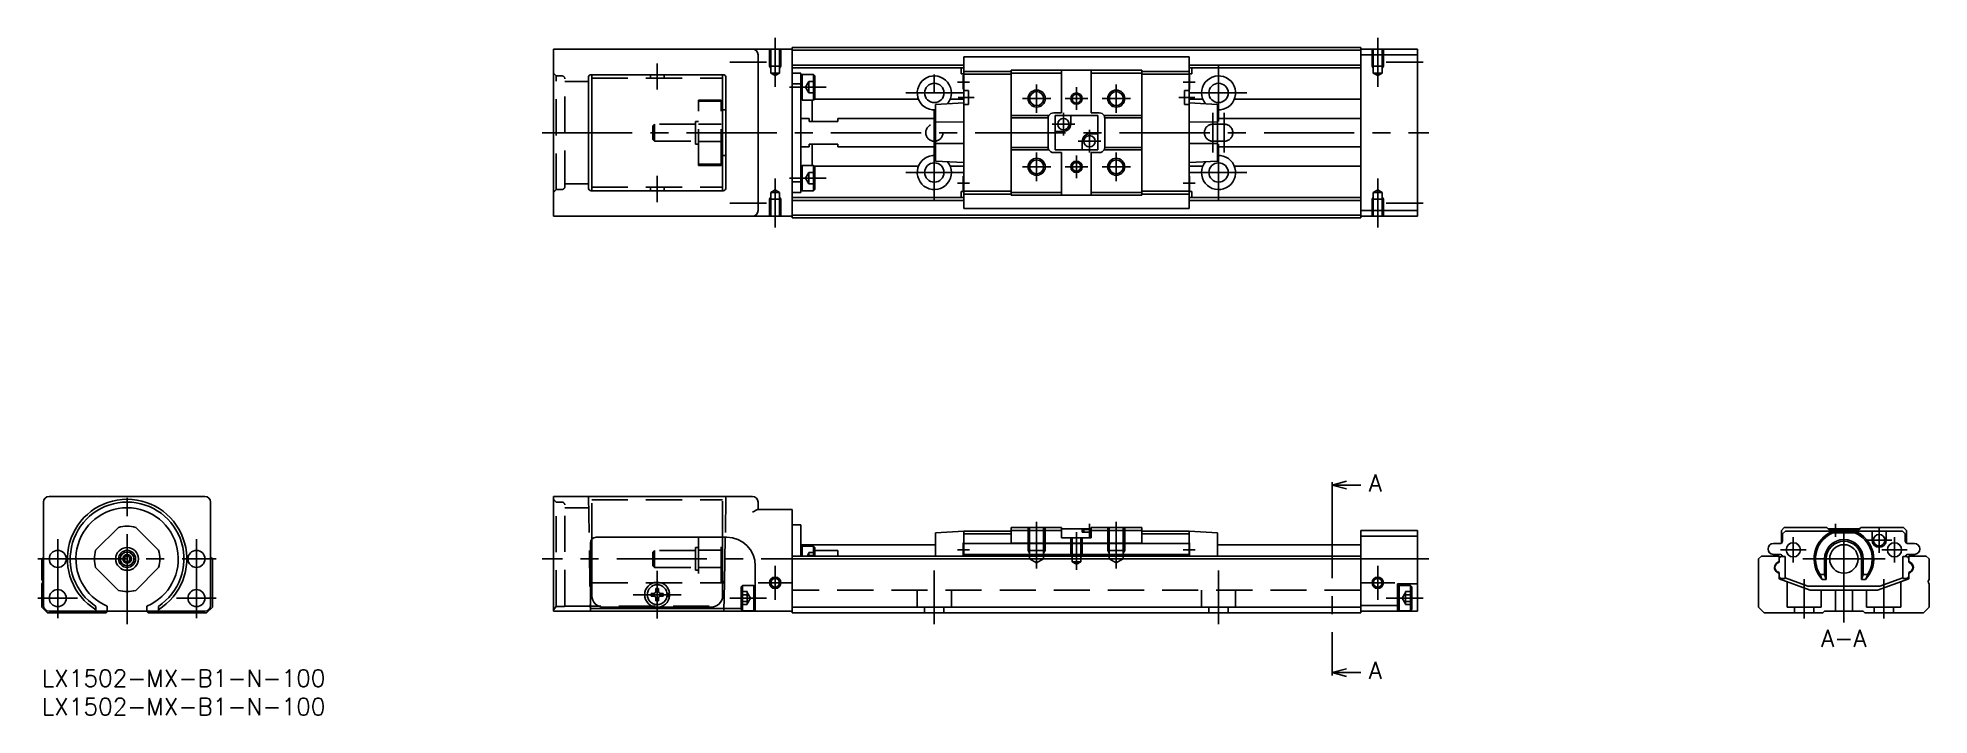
# Model space of a CAD drawing. Extents: x -1 to 332, y -8 to 111.
import ezdxf

# ---------------------------------------------------------------- set-up
doc = ezdxf.new("R2010")
doc.units = 0
doc.header["$LTSCALE"] = 0.5
doc.linetypes.add('CENTER', pattern=[50.8, 31.75, -6.35, 6.35, -6.35])
doc.linetypes.add('DASHED', pattern=[19.05, 12.7, -6.35])
for name, color, linetype in [('MSM_CENTER', 1, 'CENTER'), ('MSM_CONTINUOUS', 7, 'CONTINUOUS'), ('MSM_DASHED', 4, 'DASHED'), ('MSM_NARROW', 5, 'CONTINUOUS'), ('MSM_PART_NUMBER', 7, 'CONTINUOUS')]:
    doc.layers.add(name, color=color, linetype=linetype)
doc.styles.get("Standard").update_dxf_attribs({"font": 'txt.shx', "height": 3, "bigfont": 'bigfont.shx'})

# ---------------------------------------------------------------- blocks, each defined once
blk = doc.blocks.new('*U22')
at = {"layer": 'MSM_PART_NUMBER'}
blk.add_text('LX1502-MX-B1-N-100', height=3, dxfattribs=at).set_placement((0, -3))
blk = doc.blocks.new('*U23')
at = {"layer": 'MSM_PART_NUMBER'}
blk.add_text('LX1502-MX-B1-N-100', height=3, dxfattribs=at).set_placement((0, -8))

msp = doc.modelspace()

# ---------------------------------------------------------------- linework, layer by layer
at = {"layer": 'MSM_CENTER'}
for p, q in [((129, 111.2), (129, 102.55)), ((235, 111.2), (235, 102.55)), ((108.25, 102.1), (108.25, 106.7)), ((121, 106.9), (127.5, 106.9)), ((157, 82.5), (157, 106.5)), ((207, 96.5), (207, 106.5)), ((236.5, 106.9), (243, 106.9)), ((161.1, 103.4), (163.2, 103.4)), ((200.8, 103.4), (202.9, 103.4)), ((131.5, 102.5), (138, 102.5)), ((152, 101.5), (162, 101.5)), ((161.2, 100.7), (164, 100.7)), ((172.5, 100.5), (177.5, 100.5)), ((175, 98), (175, 103)), ((180, 100.5), (184, 100.5)), ((182, 98.5), (182, 102.5)), ((186.5, 100.5), (191.5, 100.5)), ((189, 98), (189, 103)), ((200, 100.7), (202.8, 100.7)), ((202, 101.5), (212, 101.5)), ((179.7, 94), (179.7, 98)), ((206, 98), (206, 91)), ((208, 98), (208, 91)), ((88, 94.5), (244, 94.5)), ((177.7, 96), (181.7, 96)), ((184.3, 91), (184.3, 95)), ((175, 86), (175, 91)), ((182, 86.5), (182, 90.5)), ((182.3, 93), (186.3, 93)), ((189, 86), (189, 91)), ((207, 82.5), (207, 92.5)), ((108.25, 86.9), (108.25, 82.3)), ((152, 87.5), (162, 87.5)), ((172.5, 88.5), (177.5, 88.5)), ((180, 88.5), (184, 88.5)), ((186.5, 88.5), (191.5, 88.5)), ((202, 87.5), (212, 87.5)), ((129, 77.8), (129, 86.45)), ((131.5, 86.5), (138, 86.5)), ((161.1, 85.6), (163.2, 85.6)), ((200.8, 85.6), (202.9, 85.6)), ((235, 77.8), (235, 86.45)), ((121, 82.1), (127.5, 82.1)), ((236.5, 82.1), (243, 82.1)), ((15, 8), (15, 32.5)), ((227, 32), (227, 0)), ((317, 8.3), (317, 26.8)), ((175, 17.79), (175, 26)), ((182, 17.55), (182, 24.2)), ((184.3, 25.7), (184.3, 23.2)), ((189, 17.79), (189, 26)), ((308.1, 18.85), (308.1, 23.35)), ((315.5, 25.7), (315.5, 23.4)), ((323.2, 20.55), (323.2, 25.05)), ((325.9, 18.85), (325.9, 23.35)), ((2.8, 9.1), (2.8, 23)), ((27.2, 9.1), (27.2, 23)), ((161.1, 21.1), (163.2, 21.1)), ((200.8, 21.1), (202.9, 21.1)), ((305.85, 21.1), (310.35, 21.1)), ((320.95, 22.8), (325.45, 22.8)), ((323.65, 21.1), (328.15, 21.1)), ((-0.7, 19.5), (30.7, 19.5)), ((244, 19.5), (88, 19.5)), ((108.25, 9), (108.25, 17.4)), ((129, 12.3), (129, 18.3)), ((157, 17.49), (157, 8)), ((207, 17.49), (207, 8)), ((235, 12.3), (235, 18.3)), ((309.75, 19.5), (324.25, 19.5)), ((126, 15.3), (132, 15.3)), ((232, 15.3), (238, 15.3)), ((310, 15.94), (310, 9)), ((324, 15.94), (324, 9)), ((-0.7, 12.6), (6.3, 12.6)), ((23.7, 12.6), (30.7, 12.6)), ((112.45, 13.2), (104.05, 13.2)), ((127.5, 12.6), (121, 12.6)), ((236.5, 12.6), (243, 12.6))]:
    msp.add_line(p, q, dxfattribs=at)
at = {"layer": 'MSM_CONTINUOUS'}
for p, q in [((90, 79.8), (90, 109.2)), ((90, 109.2), (132, 109.2)), ((126, 108.2), (126, 80.8)), ((132, 109.5), (232, 109.5)), ((132, 79.5), (132, 109.5)), ((232, 109), (132, 109)), ((201.8, 107.85), (162.2, 107.85)), ((162.2, 107.85), (162.2, 81.15)), ((201.8, 81.15), (201.8, 107.85)), ((232, 79.5), (232, 109.5)), ((232, 109.2), (242, 109.2)), ((242, 108.2), (232, 108.2)), ((242, 79.8), (242, 109.2)), ((96.15, 104.2), (96.15, 84.8)), ((119.85, 104.7), (96.65, 104.7)), ((96.75, 84.3), (96.75, 104.7)), ((96.75, 104.7), (119.75, 104.7)), ((119.75, 104.7), (119.75, 84.3)), ((120.35, 84.8), (120.35, 104.2)), ((132, 106.4), (162.2, 106.4)), ((162.2, 105.9), (132, 105.9)), ((133.5, 105), (132, 105)), ((133.5, 84), (133.5, 105)), ((133.5, 104.5), (133.75, 104.75)), ((133.75, 104.75), (133.75, 100.25)), ((135.75, 104.75), (133.75, 104.75)), ((135.75, 100.25), (135.75, 104.75)), ((135.75, 104.75), (136, 104.5)), ((136, 104.5), (136, 100.5)), ((161.7, 105.9), (161.7, 104.85)), ((162.2, 104.85), (161.7, 104.85)), ((162.1, 104.65), (162.1, 102.15)), ((162.2, 104.65), (162.1, 104.65)), ((170.5, 105.3), (162.2, 105.3)), ((170.5, 104.8), (162.2, 104.8)), ((170.5, 105.5), (170.5, 83.5)), ((193.5, 105.5), (170.5, 105.5)), ((179.4, 105), (170.5, 105)), ((179.4, 105.5), (179.4, 98)), ((184.6, 98), (184.6, 105.5)), ((193.5, 105), (184.6, 105)), ((193.5, 105.5), (193.5, 83.5)), ((201.8, 105.3), (193.5, 105.3)), ((201.8, 104.8), (193.5, 104.8)), ((201.8, 106.4), (232, 106.4)), ((232, 105.9), (201.8, 105.9)), ((202.3, 104.85), (201.8, 104.85)), ((201.9, 104.65), (201.8, 104.65)), ((201.9, 104.65), (201.9, 102.15)), ((202.3, 105.9), (202.3, 104.85)), ((132, 103.12), (133.5, 103.12)), ((133.75, 100.25), (133.5, 100.5)), ((135.75, 100.25), (133.75, 100.25)), ((135.5, 100.25), (135.5, 96.5)), ((136, 100.5), (135.75, 100.25)), ((154.21, 100.41), (136, 100.41)), ((162.2, 100.41), (159.79, 100.41)), ((162.1, 102.15), (162.2, 102.15)), ((163, 101.95), (162.2, 101.95)), ((163, 101.95), (163, 99.45)), ((201, 101.95), (201.8, 101.95)), ((201, 101.95), (201, 99.45)), ((201.8, 102.15), (201.9, 102.15)), ((204.21, 100.41), (201.8, 100.41)), ((232, 100.41), (209.79, 100.41)), ((120.35, 98.5), (119.75, 98.5)), ((135, 97), (133.5, 97)), ((135, 97), (135, 96.5)), ((135, 96.5), (140, 96.5)), ((157.2, 97), (140, 97)), ((140, 96.5), (140, 97)), ((162.2, 99.75), (157.2, 99.49)), ((157.2, 89.51), (157.2, 99.49)), ((162.2, 99.45), (163, 99.45)), ((177.13, 97.5), (170.5, 97.5)), ((177.01, 97.1), (170.5, 97.1)), ((177, 97), (177, 92)), ((179.4, 98), (178, 98)), ((185.75, 97.5), (178.25, 97.5)), ((178.25, 97.5), (178.25, 91.5)), ((181, 96), (181, 97.5)), ((186, 98), (184.6, 98)), ((185.75, 91.5), (185.75, 97.5)), ((193.5, 97.5), (186.87, 97.5)), ((193.5, 97.1), (186.99, 97.1)), ((187, 92), (187, 97)), ((201.8, 99.45), (201, 99.45)), ((206.8, 99.49), (201.8, 99.75)), ((206.8, 99.49), (206.8, 89.51)), ((232, 97), (206.8, 97)), ((162.2, 96.38), (157.2, 96.42)), ((178.25, 94.7), (179.7, 94.7)), ((185.75, 94.3), (184.3, 94.3)), ((206.8, 96.42), (201.8, 96.38)), ((119.75, 90.5), (120.35, 90.5)), ((133.5, 92), (135, 92)), ((140, 92.5), (135, 92.5)), ((135, 92.5), (135, 92)), ((135.5, 92.5), (135.5, 88.75)), ((140, 92), (140, 92.5)), ((140, 92), (157.2, 92)), ((157.2, 92.58), (162.2, 92.62)), ((177.01, 91.9), (170.5, 91.9)), ((177.13, 91.5), (170.5, 91.5)), ((178, 91), (179.4, 91)), ((178.25, 91.5), (185.75, 91.5)), ((179.4, 91), (179.4, 83.5)), ((183, 93), (183, 91.5)), ((184.6, 91), (186, 91)), ((184.6, 83.5), (184.6, 91)), ((193.5, 91.5), (186.87, 91.5)), ((193.5, 91.9), (186.99, 91.9)), ((201.8, 92.62), (206.8, 92.58)), ((206.8, 92), (232, 92)), ((133.75, 88.75), (133.5, 88.5)), ((133.75, 84.25), (133.75, 88.75)), ((135.75, 88.75), (133.75, 88.75)), ((136, 88.5), (135.75, 88.75)), ((135.75, 88.75), (135.75, 84.25)), ((154.21, 88.59), (135.91, 88.59)), ((136, 84.5), (136, 88.5)), ((157.2, 89.51), (162.2, 89.25)), ((162.2, 88.59), (159.79, 88.59)), ((162.1, 86.85), (162.1, 84.35)), ((162.2, 86.85), (162.1, 86.85)), ((201.8, 89.25), (206.8, 89.51)), ((204.21, 88.59), (201.8, 88.59)), ((201.9, 86.85), (201.8, 86.85)), ((201.9, 86.85), (201.9, 84.35)), ((232, 88.59), (209.79, 88.59)), ((119.85, 84.3), (96.65, 84.3)), ((96.75, 84.3), (119.75, 84.3)), ((133.5, 85.88), (132, 85.88)), ((132, 84), (133.5, 84)), ((133.5, 84.5), (133.75, 84.25)), ((135.75, 84.25), (133.75, 84.25)), ((135.75, 84.25), (136, 84.5)), ((161.7, 84.15), (161.7, 83.1)), ((162.2, 84.15), (161.7, 84.15)), ((162.1, 84.35), (162.2, 84.35)), ((170.5, 84.2), (162.2, 84.2)), ((170.5, 83.7), (162.2, 83.7)), ((179.4, 84), (170.5, 84)), ((193.5, 83.5), (170.5, 83.5)), ((193.5, 84), (184.6, 84)), ((201.8, 84.2), (193.5, 84.2)), ((201.8, 83.7), (193.5, 83.7)), ((201.8, 84.35), (201.9, 84.35)), ((202.3, 84.15), (201.8, 84.15)), ((202.3, 84.15), (202.3, 83.1)), ((132, 83.1), (162.2, 83.1)), ((162.2, 82.6), (132, 82.6)), ((132, 80), (232, 80)), ((162.2, 81.15), (201.8, 81.15)), ((201.8, 83.1), (232, 83.1)), ((232, 82.6), (201.8, 82.6)), ((232, 80.8), (242, 80.8)), ((132, 79.8), (90, 79.8)), ((232, 79.5), (132, 79.5)), ((242, 79.8), (232, 79.8)), ((28.7, 30.5), (1.3, 30.5)), ((90, 30.5), (125, 30.5)), ((90, 10.3), (90, 30.5)), ((227, 32.5), (229.5, 33.17)), ((227, 33), (227, 32)), ((229.5, 31.83), (227, 32.5)), ((227, 32.5), (232, 32.5)), ((0.3, 29.5), (0.3, 11.3)), ((29.7, 11.3), (29.7, 29.5)), ((125, 27.7), (125.87, 28.2)), ((125.87, 28.2), (132, 28.2)), ((126, 29.5), (126, 28.2)), ((132, 28.2), (132, 10)), ((9.46, 21.03), (13.47, 25.04)), ((16.53, 25.04), (20.54, 21.03)), ((120.5, 23.3), (97.5, 23.3)), ((119.75, 13), (119.75, 23.3)), ((120.09, 15.3), (120.23, 23.3)), ((133.5, 25.5), (132, 25.5)), ((133.5, 20), (133.5, 25.5)), ((157.2, 24.1), (162.2, 24.4)), ((157.2, 20), (157.2, 24.1)), ((170.5, 24.4), (162.2, 24.4)), ((162.2, 20), (162.2, 24.4)), ((170.5, 23.9), (162.2, 23.9)), ((170.5, 25), (170.5, 22.3)), ((179.4, 25), (170.5, 25)), ((179.4, 24.5), (170.5, 24.5)), ((179.4, 25), (179.4, 23.2)), ((179.4, 24.8), (184.6, 24.8)), ((183, 24.2), (183, 24.8)), ((183, 24.2), (184.6, 24.2)), ((183.3, 24.7), (183.3, 24.2)), ((184.6, 24.7), (183.3, 24.7)), ((184.6, 25), (184.6, 23.2)), ((193.5, 25), (184.6, 25)), ((193.5, 24.5), (184.6, 24.5)), ((193.5, 25), (193.5, 22.3)), ((201.8, 24.4), (193.5, 24.4)), ((201.8, 23.9), (193.5, 23.9)), ((201.8, 24.4), (206.8, 24.1)), ((201.8, 20), (201.8, 24.4)), ((206.8, 24.1), (206.8, 20)), ((232, 24.5), (242, 24.5)), ((232, 24.5), (232, 10)), ((242, 23.5), (232, 23.5)), ((242, 24.5), (242, 10.3)), ((306.5, 25), (306, 24.5)), ((306, 24.5), (306, 22.3)), ((306.7, 24.4), (306.2, 23.9)), ((306.2, 23.9), (306.2, 22.7)), ((314, 25), (306.5, 25)), ((327.3, 24.4), (306.7, 24.4)), ((314.4, 24.6), (314, 25)), ((314.2, 24.8), (319.8, 24.8)), ((319.6, 24.6), (314.4, 24.6)), ((316.5, 24.7), (314.5, 24.7)), ((314.5, 24.7), (314.5, 24.6)), ((315.12, 24.4), (315.08, 24.1)), ((315.08, 24.1), (318.92, 24.1)), ((316.5, 24.6), (316.5, 24.7)), ((316.8, 24.6), (316.8, 24.8)), ((318.92, 24.1), (318.88, 24.4)), ((320, 25), (319.6, 24.6)), ((327.5, 25), (320, 25)), ((321.95, 24.4), (321.95, 22.8)), ((324.45, 22.8), (324.45, 24.4)), ((327.8, 23.9), (327.3, 24.4)), ((328, 24.5), (327.5, 25)), ((327.8, 22.7), (327.8, 23.9)), ((328, 22.3), (328, 24.5)), ((96.5, 22.3), (96.5, 10.3)), ((96.75, 13), (96.75, 22.96)), ((132, 20), (232, 20)), ((157.2, 22), (133.5, 22)), ((133.75, 21.75), (133.5, 21.5)), ((133.75, 20), (133.75, 21.75)), ((135.75, 21.75), (133.75, 21.75)), ((135.75, 21.75), (135.75, 20)), ((136, 21.5), (135.75, 21.75)), ((136, 20), (136, 21.5)), ((140, 21), (136, 21)), ((140, 20), (140, 21)), ((162.2, 22.35), (162.1, 22.35)), ((162.1, 22.35), (162.1, 20)), ((201.8, 22.2), (162.2, 22.2)), ((201.8, 20.3), (162.2, 20.3)), ((193.5, 22.3), (170.5, 22.3)), ((179.4, 23.2), (184.6, 23.2)), ((201.9, 22.35), (201.8, 22.35)), ((201.9, 22.35), (201.9, 20)), ((232, 22), (206.8, 22)), ((302, 19.5), (302.5, 20)), ((302.5, 20), (305.6, 20)), ((305.7, 22.2), (304.6, 22.2)), ((304.6, 20.3), (305.7, 20.3)), ((305.6, 20), (305.6, 18.92)), ((329.4, 22.2), (328.3, 22.2)), ((328.3, 20.3), (329.4, 20.3)), ((328.4, 18.92), (328.4, 20)), ((328.4, 20), (331.5, 20)), ((331.5, 20), (332, 19.5)), ((0.3, 19.8), (0, 19.5)), ((0, 19.5), (0, 15.9)), ((13.47, 13.96), (9.46, 17.97)), ((20.54, 17.97), (16.53, 13.96)), ((30, 19.5), (29.7, 19.8)), ((30, 11), (30, 19.5)), ((125.5, 10.3), (125.5, 18.3)), ((232, 19.5), (132, 19.5)), ((302, 11), (302, 19.5)), ((305.29, 17.14), (305.6, 16.96)), ((305.6, 19.04), (305.35, 18.9)), ((305.6, 18.92), (305.39, 18.8)), ((305.39, 17.2), (305.6, 17.08)), ((305.6, 17.08), (305.6, 16)), ((306.65, 19.92), (306, 19.92)), ((306.65, 16.08), (306.65, 19.92)), ((312.82, 16.77), (313.59, 16.77)), ((313.59, 19.5), (313.59, 16.77)), ((313.59, 16.77), (313.9, 15.9)), ((313.9, 19.5), (313.9, 15.9)), ((320.1, 19.5), (320.1, 15.9)), ((320.1, 15.9), (320.41, 16.77)), ((320.41, 16.77), (320.41, 19.5)), ((320.41, 16.77), (321.18, 16.77)), ((327.35, 19.92), (327.35, 16.08)), ((328, 19.92), (327.35, 19.92)), ((328.65, 18.9), (328.4, 19.04)), ((328.61, 18.8), (328.4, 18.92)), ((328.4, 17.08), (328.61, 17.2)), ((328.4, 16.96), (328.71, 17.14)), ((328.4, 16), (328.4, 17.08)), ((332, 19.5), (332, 15.9)), ((0, 15.1), (0, 11)), ((96.5, 15.3), (96.75, 15.3)), ((107.68, 13.44), (107.17, 13.43)), ((107.91, 13.54), (107.68, 13.44)), ((107.91, 13.54), (108.01, 13.77)), ((108.01, 13.77), (108.02, 14.28)), ((108.49, 13.77), (108.48, 14.28)), ((108.59, 13.54), (108.49, 13.77)), ((108.59, 13.54), (108.82, 13.44)), ((108.82, 13.44), (109.33, 13.43)), ((110.44, 13.39), (109.99, 13.39)), ((119.75, 15.5), (120.09, 15.5)), ((119.75, 15.3), (120.09, 15.3)), ((123, 14.6), (123.25, 14.85)), ((123, 10.6), (123, 14.6)), ((123.25, 14.85), (123.25, 10.35)), ((123.25, 14.85), (125.25, 14.85)), ((125.25, 10.35), (125.25, 14.85)), ((125.25, 14.85), (125.5, 14.6)), ((238.5, 15.1), (242, 15.1)), ((238.5, 10.3), (238.5, 15.1)), ((238.75, 14.85), (238.5, 14.6)), ((240.75, 14.85), (238.75, 14.85)), ((238.75, 10.35), (238.75, 14.85)), ((240.75, 14.85), (240.75, 10.35)), ((241, 14.6), (240.75, 14.85)), ((241, 10.6), (241, 14.6)), ((305.6, 16), (311.09, 14)), ((306, 16.08), (306.65, 16.08)), ((306.65, 16.16), (310.67, 14.7)), ((310.67, 14.7), (323.33, 14.7)), ((311.09, 14), (322.91, 14)), ((313.18, 15.9), (313.9, 15.9)), ((320.1, 15.9), (320.82, 15.9)), ((322.91, 14), (328.4, 16)), ((323.33, 14.7), (327.35, 16.16)), ((327.35, 16.08), (328, 16.08)), ((332, 15.1), (332, 11)), ((0, 11), (1, 10)), ((1, 10), (11.3, 10)), ((1.3, 10.3), (28.7, 10.3)), ((9.5, 11.15), (9.5, 10.3)), ((11.3, 10), (11.6, 10.3)), ((11.5, 10.3), (11.5, 11.21)), ((18.4, 10.3), (18.7, 10)), ((18.5, 11.21), (18.5, 10.3)), ((18.7, 10), (29, 10)), ((20.5, 10.3), (20.5, 11.15)), ((29, 10), (30, 11)), ((132, 10.3), (90, 10.3)), ((96.5, 10.78), (123, 10.78)), ((98.75, 11), (117.75, 11)), ((107.68, 12.96), (107.17, 12.97)), ((107.91, 12.86), (107.68, 12.96)), ((107.91, 12.86), (108.01, 12.63)), ((108.01, 12.63), (108.02, 12.12)), ((108.49, 12.63), (108.48, 12.12)), ((108.59, 12.86), (108.49, 12.63)), ((108.59, 12.86), (108.82, 12.96)), ((108.82, 12.96), (109.33, 12.97)), ((110.43, 12.87), (109.97, 12.87)), ((110.44, 13.01), (109.99, 13.01)), ((123.25, 10.35), (123, 10.6)), ((123.25, 10.35), (125.25, 10.35)), ((125.5, 10.6), (125.25, 10.35)), ((132, 11), (232, 11)), ((232, 10), (132, 10)), ((232, 11.3), (238.5, 11.3)), ((242, 10.3), (232, 10.3)), ((238.5, 10.6), (238.75, 10.35)), ((240.75, 10.35), (238.75, 10.35)), ((240.75, 10.35), (241, 10.6)), ((303, 10), (302, 11)), ((313.3, 10), (303, 10)), ((313.6, 10.3), (313.3, 10)), ((320.4, 10.3), (313.6, 10.3)), ((320.7, 10), (320.4, 10.3)), ((331, 10), (320.7, 10)), ((332, 11), (331, 10)), ((227, -0.5), (229.5, 0.17)), ((227, 0), (227, -1)), ((229.5, -1.17), (227, -0.5)), ((227, -0.5), (232, -0.5))]:
    msp.add_line(p, q, dxfattribs=at)
for centre, radius in [((157, 101.5), 1.7), ((207, 101.5), 1.7), ((175, 100.5), 1.23), ((182, 100.5), 0.784), ((189, 100.5), 1.23), ((179.7, 96), 1), ((184.3, 93), 1), ((157, 87.5), 1.7), ((175, 88.5), 1.23), ((182, 88.5), 0.784), ((189, 88.5), 1.23), ((207, 87.5), 1.7), ((323.2, 22.8), 1), ((2.8, 19.5), 1.5), ((15, 19.5), 2), ((15, 19.5), 1.5), ((15, 19.5), 1.2), ((15, 19.5), 0.75), ((15, 19.5), 0.5), ((27.2, 19.5), 1.5), ((308.1, 21.1), 1.25), ((317, 19.5), 2.5), ((325.9, 21.1), 1.25), ((2.8, 12.6), 1.5), ((27.2, 12.6), 1.5), ((108.25, 13.2), 1.75), ((129, 15.3), 0.783), ((235, 15.3), 0.783)]:
    msp.add_circle(centre, radius, dxfattribs=at)
for centre, radius, start, end in [((125, 108.2), 1, 0, 90), ((96.65, 104.2), 0.5, 90, 180), ((119.85, 104.2), 0.5, 0, 90), ((157, 101.5), 3, 320.6816, 273.8226), ((207, 101.5), 3, 266.1774, 219.3184), ((178, 97), 1, 174.2608, 180), ((177.82, 97.06), 0.812, 147.1247, 177.1361), ((178, 97), 1, 90, 150), ((186, 97), 1, 30, 90), ((185.96, 96.99), 1.04, 6.2531, 29.4861), ((186, 97), 1, 0, 5.7392), ((179.7, 96), 1.3, 270, 0), ((184.3, 93), 1.3, 90, 180), ((157, 87.5), 3, 86.1774, 39.3184), ((178, 92), 1, 180, 185.7392), ((178.04, 92.01), 1.04, 186.2531, 209.4861), ((178, 92), 1, 210, 270), ((186, 92), 1, 270, 330), ((185.96, 92.01), 1.04, 330.5139, 353.7469), ((186, 92), 1, 354.2608, 0), ((207, 87.5), 3, 140.6816, 93.8226), ((96.65, 84.8), 0.5, 180, 270), ((119.85, 84.8), 0.5, 270, 0), ((125, 80.8), 1, 270, 0), ((1.3, 29.5), 1, 90, 180), ((15, 19.5), 10.5, 301.5881, 238.4119), ((28.7, 29.5), 1, 0, 90), ((125, 29.5), 1, 0, 90), ((15, 19.5), 10, 303.367, 236.633), ((15, 19.5), 9, 292.8854, 247.1146), ((15, 19.5), 5.75, 74.5918, 105.4082), ((97.5, 22.3), 1, 90, 180), ((120.5, 18.3), 5, 0, 90), ((317, 19.5), 5.25, 111.0395, 223.2918), ((317, 19.5), 4.99, 112.6594, 213.147), ((317, 19.5), 5.25, 316.7082, 68.9605), ((317, 19.5), 4.99, 326.853, 67.3406), ((15, 19.5), 5.75, 164.5918, 195.4082), ((15, 19.5), 5.75, 344.5918, 15.4082), ((304.6, 21.25), 0.95, 90, 270), ((305.7, 22.7), 0.5, 270, 0), ((305.7, 19.8), 0.5, 13.7095, 90), ((317, 19.5), 3.41, 0, 180), ((317, 19.5), 3.1, 0, 180), ((323.2, 22.8), 1.25, 180, 0), ((328.3, 22.7), 0.5, 180, 270), ((328.3, 19.8), 0.5, 90, 166.2905), ((329.4, 21.25), 0.95, 270, 90), ((305.87, 17.93), 1.1, 117.9629, 176.3253), ((305.87, 18.07), 1.1, 183.6747, 237.9629), ((305.87, 17.93), 1, 119.0004, 175.958), ((305.87, 18.07), 1, 184.042, 240.9996), ((306, 19.52), 0.4, 90, 180), ((318.36, 18.51), 5.8, 197.4754, 206.7933), ((316.67, 18.1), 4.7, 332.1148, 343.6165), ((328, 19.52), 0.4, 0, 90), ((328.13, 17.93), 1, 4.042, 60.9996), ((328.13, 18.07), 1, 299.0004, 355.958), ((328.13, 17.93), 1.1, 3.6747, 62.0371), ((328.13, 18.07), 1.1, 302.0371, 356.3253), ((-0.3, 15.5), 0.5, 306.8699, 53.1301), ((15, 19.5), 5.75, 254.5918, 285.4082), ((108.25, 13.2), 2.2, 5.0023, 354.9977), ((108.25, 13.2), 1.1, 167.8196, 192.1804), ((108.25, 13.2), 1.1, 77.8196, 102.1804), ((108.25, 13.2), 1.1, 347.8196, 12.1804), ((306, 16.48), 0.4, 180, 270), ((328, 16.48), 0.4, 270, 0), ((332.3, 15.5), 0.5, 126.8699, 233.1301), ((1.3, 11.3), 1, 180, 270), ((28.7, 11.3), 1, 270, 0), ((98.75, 13), 2, 180, 270), ((108.25, 13.2), 1.1, 257.8196, 282.1804), ((117.75, 13), 2, 270, 0)]:
    msp.add_arc(centre, radius, start, end, dxfattribs=at)
at = {"layer": 'MSM_DASHED'}
for p, q in [((128, 109.2), (128, 106.2)), ((128.22, 109.2), (128.22, 105)), ((129.78, 109.2), (129.78, 105)), ((130, 109.2), (130, 106.2)), ((234, 109.2), (234, 106.2)), ((234.22, 109.2), (234.22, 105)), ((235.78, 109.2), (235.78, 105)), ((236, 109.2), (236, 106.2)), ((90.5, 104.5), (90, 105)), ((90.5, 84.5), (90.5, 104.5)), ((90.5, 104.5), (91.5, 104.5)), ((92, 85), (92, 104)), ((96.18, 103.5), (92, 103.5)), ((96.75, 104.1), (119.75, 104.1)), ((107.05, 104.7), (107.05, 104.1)), ((109.45, 104.7), (109.45, 104.1)), ((128, 106.2), (130, 106.2)), ((128, 106.2), (128.22, 105.83)), ((128.22, 105), (129.78, 105)), ((128.22, 105), (129, 104.55)), ((129.78, 105), (129, 104.55)), ((130, 106.2), (129.78, 105.83)), ((134.32, 102.5), (134.9, 103.5)), ((134.9, 103.5), (134.9, 101.5)), ((134.9, 103.5), (136, 103.5)), ((234, 106.2), (236, 106.2)), ((234, 106.2), (234.22, 105.83)), ((234.22, 105), (235.78, 105)), ((234.22, 105), (235, 104.55)), ((235.78, 105), (235, 104.55)), ((236, 106.2), (235.78, 105.83)), ((115.5, 88.75), (115.5, 100.25)), ((119.5, 100.25), (115.5, 100.25)), ((119.5, 100.04), (115.5, 100.04)), ((119.5, 88.75), (119.5, 100.25)), ((134.9, 101.5), (134.32, 102.5)), ((136, 102.5), (134.9, 102.5)), ((134.9, 101.5), (136, 101.5)), ((115.5, 96.5), (115, 96.5)), ((115, 92.5), (115, 96.5)), ((119.75, 98.5), (119.5, 98.5)), ((107.8, 96), (107.5, 95.7)), ((107.5, 93.3), (107.5, 95.7)), ((107.5, 93.3), (107.8, 93)), ((115, 96), (107.8, 96)), ((107.8, 96), (107.8, 93)), ((115.5, 96.03), (119.5, 96.03)), ((206, 96), (208, 96)), ((107.8, 93), (115, 93)), ((115, 92.5), (115.5, 92.5)), ((119.5, 92.97), (115.5, 92.97)), ((119.5, 90.5), (119.75, 90.5)), ((206, 93), (208, 93)), ((115.5, 88.96), (119.5, 88.96)), ((115.5, 88.75), (119.5, 88.75)), ((134.9, 87.5), (134.32, 86.5)), ((134.9, 85.5), (134.9, 87.5)), ((134.9, 87.5), (136, 87.5)), ((90.5, 84.5), (90, 84)), ((90.5, 84.5), (91.5, 84.5)), ((96.18, 85.5), (92, 85.5)), ((96.75, 84.9), (119.75, 84.9)), ((107.05, 84.9), (107.05, 84.3)), ((109.45, 84.9), (109.45, 84.3)), ((128.22, 84), (129, 84.45)), ((128.22, 79.8), (128.22, 84)), ((128.22, 84), (129.78, 84)), ((129.78, 84), (129, 84.45)), ((129.78, 79.8), (129.78, 84)), ((134.32, 86.5), (134.9, 85.5)), ((136, 86.5), (134.9, 86.5)), ((134.9, 85.5), (136, 85.5)), ((234.22, 84), (235, 84.45)), ((234.22, 79.8), (234.22, 84)), ((234.22, 84), (235.78, 84)), ((235.78, 84), (235, 84.45)), ((235.78, 79.8), (235.78, 84)), ((128, 82.8), (128.22, 83.17)), ((128, 79.8), (128, 82.8)), ((128, 82.8), (130, 82.8)), ((130, 82.8), (129.78, 83.17)), ((130, 79.8), (130, 82.8)), ((234, 82.8), (234.22, 83.17)), ((234, 79.8), (234, 82.8)), ((234, 82.8), (236, 82.8)), ((236, 82.8), (235.78, 83.17)), ((236, 79.8), (236, 82.8)), ((90.5, 29.5), (90, 30)), ((96.15, 30.5), (96.5, 10.3)), ((96.75, 22.96), (96.75, 30.5)), ((119.75, 23.3), (119.75, 30.5)), ((120.35, 30.5), (120.23, 23.3)), ((90.5, 11.15), (90.5, 29.5)), ((90.5, 29.5), (91.5, 29.5)), ((92, 11.21), (92, 29)), ((96.18, 28.5), (92, 28.5)), ((96.75, 29.9), (119.75, 29.9)), ((115.5, 23.3), (115.5, 15.3)), ((119.5, 15.3), (119.5, 23.3)), ((173.5, 25), (173.5, 21)), ((173.77, 25), (173.77, 19.5)), ((176.23, 19.5), (176.23, 25)), ((176.5, 25), (176.5, 21)), ((187.5, 25), (187.5, 21)), ((187.77, 25), (187.77, 19.5)), ((190.23, 19.5), (190.23, 25)), ((190.5, 25), (190.5, 21)), ((107.8, 21), (107.5, 20.7)), ((107.5, 18.3), (107.5, 20.7)), ((115, 21), (107.8, 21)), ((107.8, 21), (107.8, 18)), ((115, 17.5), (115, 21.5)), ((115.5, 21.5), (115, 21.5)), ((115.5, 21.03), (119.5, 21.03)), ((134.9, 20.5), (134.61, 20)), ((134.9, 20), (134.9, 20.65)), ((134.9, 20.65), (136, 20.65)), ((136, 20.08), (134.9, 20.08)), ((173.5, 21), (176.5, 21)), ((173.5, 21), (173.77, 20.53)), ((176.5, 21), (176.23, 20.53)), ((181, 23.2), (181, 20.2)), ((181, 20.2), (183, 20.2)), ((181, 20.2), (181.22, 19.83)), ((181.22, 23.2), (181.22, 19)), ((182.78, 19), (182.78, 23.2)), ((183, 20.2), (182.78, 19.83)), ((183, 23.2), (183, 20.2)), ((190.5, 21), (187.5, 21)), ((187.5, 21), (187.77, 20.53)), ((190.5, 21), (190.23, 20.53)), ((107.5, 18.3), (107.8, 18)), ((107.8, 18), (115, 18)), ((115, 17.5), (115.5, 17.5)), ((119.5, 17.97), (115.5, 17.97)), ((173.77, 19.5), (175, 18.79)), ((175, 18.79), (176.23, 19.5)), ((181.22, 19), (182, 18.55)), ((181.22, 19), (182.78, 19)), ((182, 18.55), (182.78, 19)), ((187.77, 19.5), (189, 18.79)), ((189, 18.79), (190.23, 19.5)), ((96.75, 15.3), (119.75, 15.3)), ((119.5, 15.5), (119.75, 15.5)), ((120, 10.3), (120.09, 15.3)), ((124.1, 13.75), (123, 13.75)), ((124.1, 11.45), (124.1, 13.75)), ((124.1, 13.6), (124.68, 12.6)), ((232, 14), (132, 14)), ((154, 14), (154, 11)), ((160, 11), (160, 14)), ((204, 14), (204, 11)), ((210, 11), (210, 14)), ((239.9, 13.6), (239.32, 12.6)), ((239.9, 13.75), (241, 13.75)), ((239.9, 11.45), (239.9, 13.75)), ((307, 15.49), (307, 11)), ((313, 11), (313, 14)), ((315.5, 14), (315.5, 10.3)), ((318.5, 14), (318.5, 10.3)), ((321, 14), (321, 11)), ((327, 11), (327, 15.49)), ((90, 10.56), (90.5, 11.15)), ((91.94, 11.15), (90.5, 11.15)), ((92, 11.21), (120.02, 11.21)), ((123, 13.18), (124.1, 13.18)), ((123, 12.02), (124.1, 12.02)), ((124.1, 11.45), (123, 11.45)), ((124.68, 12.6), (124.1, 11.6)), ((155.3, 11), (155.3, 10)), ((158.7, 11), (158.7, 10)), ((205.3, 11), (205.3, 10)), ((208.7, 11), (208.7, 10)), ((239.32, 12.6), (239.9, 11.6)), ((241, 13.18), (239.9, 13.18)), ((241, 12.02), (239.9, 12.02)), ((239.9, 11.45), (241, 11.45)), ((307, 11), (313, 11)), ((308.3, 11), (308.3, 10)), ((311.7, 11), (311.7, 10)), ((321, 11), (327, 11)), ((322.3, 11), (322.3, 10)), ((325.7, 10), (325.7, 11))]:
    msp.add_line(p, q, dxfattribs=at)
msp.add_circle((157, 94.5), 1.5, dxfattribs=at)
for centre, radius, start, end in [((91.5, 104), 0.5, 0, 90), ((206, 94.5), 1.5, 90, 270), ((208, 94.5), 1.5, 270, 90), ((91.5, 85), 0.5, 270, 0), ((91.5, 29), 0.5, 0, 90), ((91.94, 11.21), 0.0601, 270, 0)]:
    msp.add_arc(centre, radius, start, end, dxfattribs=at)
at = {"layer": 'MSM_NARROW'}
for centre, radius in [((175, 100.5), 1.5), ((182, 100.5), 1), ((189, 100.5), 1.5), ((175, 88.5), 1.5), ((189, 88.5), 1.5), ((182, 88.5), 1), ((129, 15.3), 1), ((235, 15.3), 1)]:
    msp.add_circle(centre, radius, dxfattribs=at)

# ---------------------------------------------------------------- block references
at = {"layer": 'MSM_CONTINUOUS'}
for name in ['*U22', '*U23']:
    msp.add_blockref(name, (0, 0), dxfattribs=at)

# ---------------------------------------------------------------- texts
at = {"layer": 'MSM_PART_NUMBER'}
for s, p in [('A', (233.42, 31.37)), ('A-A', (313.01, 4.01)), ('A', (233.42, -1.63))]:
    msp.add_text(s, height=3, dxfattribs=at).set_placement(p)

doc.saveas('drawing.dxf')
